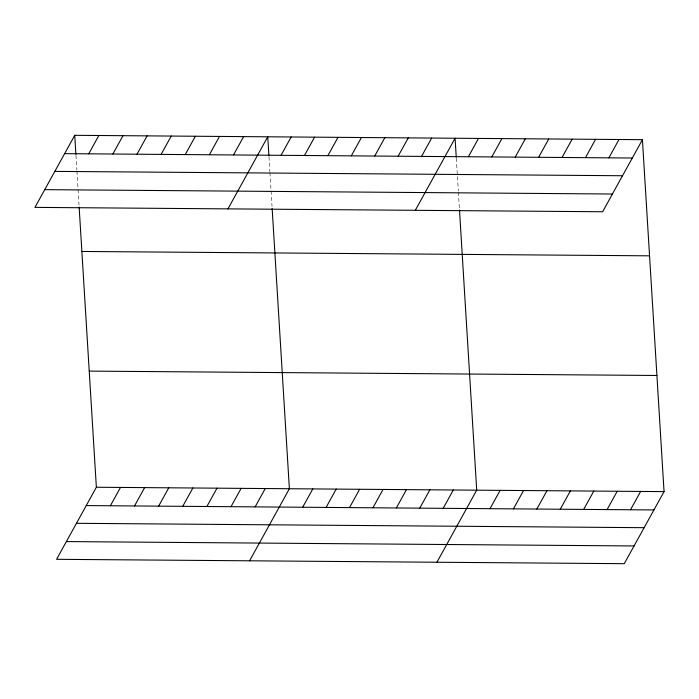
<?xml version="1.0" encoding="UTF-8"?>
<svg xmlns="http://www.w3.org/2000/svg" width="699" height="699" viewBox="0 0 699 699"><rect width="100%" height="100%" fill="white"/><g stroke="black" fill="none" stroke-linecap="round" stroke-linejoin="round"><path stroke-width="0.52" stroke-dasharray="3.5 2.62" d="M456.316 158.306L458.326 191.037M458.395 192.085L459.365 207.926M268.984 156.864L269.884 171.639M269.954 172.697L272.033 206.485M75.964 155.379L76.873 170.163M76.942 171.211L79.013 204.999"/><path stroke-width="1.05" d="M74.732 135.318L34.95 207.385L602.634 211.753L642.416 139.686L74.732 135.318L75.903 154.322M88.738 153.832L98.856 135.501M112.871 154.025L122.989 135.685M136.995 154.208L147.113 135.877M161.12 154.392L171.238 136.06M185.244 154.575L195.37 136.244M209.377 154.759L219.495 136.427M233.501 154.951L243.619 136.62M227.961 208.87L267.743 136.803L268.914 155.807M79.144 207.114L96.366 487.247L56.584 559.314L624.268 563.682L664.05 491.615L642.416 139.686M281.042 155.318L291.16 136.978M110.372 505.77L120.49 487.43M304.458 155.493L314.585 137.161M134.496 505.954L144.614 487.622M327.875 155.676L338.001 137.345M351.291 155.851L361.418 137.52M158.621 506.137L168.747 487.806M374.716 156.034L384.834 137.703M182.754 506.321L192.872 487.989M398.133 156.218L408.251 137.886M206.878 506.513L216.996 488.173M421.549 156.393L431.667 138.061M231.002 506.696L241.12 488.365M415.302 210.312L455.084 138.245L456.255 157.249M255.126 506.88L265.253 488.549M468.382 156.751L478.5 138.419M249.595 560.799L289.377 488.732L272.156 208.599M491.799 156.934L501.917 138.603M302.676 507.247L312.794 488.916M515.215 157.118L525.333 138.786M326.092 507.422L336.21 489.09M538.632 157.292L548.75 138.961M349.509 507.605L359.627 489.274M562.048 157.476L572.166 139.145M372.925 507.789L383.043 489.457M585.465 157.659L595.583 139.319M396.342 507.963L406.46 489.632M608.881 157.834L618.999 139.503M419.758 508.147L429.876 489.816M443.175 508.33L453.293 489.99M436.927 562.241L476.709 490.174L459.496 210.041M490.008 508.689L500.135 490.357M513.424 508.863L523.551 490.532M536.841 509.047L546.967 490.715M560.266 509.23L570.384 490.899M583.682 509.405L593.801 491.074M607.099 509.588L617.217 491.257M630.515 509.763L640.634 491.432M64.614 153.649L632.298 158.018M54.828 171.386L622.512 175.746M44.736 189.656L612.429 194.016M81.87 251.457L649.554 255.825M89.227 371.108L656.911 375.477M96.366 487.247L664.05 491.615M86.248 505.578L653.932 509.947M76.453 523.315L644.137 527.684M66.37 541.585L634.054 545.954"/></g></svg>
